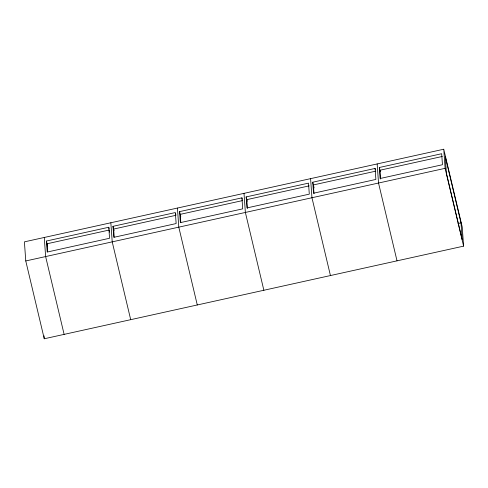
<?xml version="1.0" encoding="UTF-8"?>
<svg xmlns="http://www.w3.org/2000/svg" width="488" height="488" viewBox="0 0 488 488"><rect width="100%" height="100%" fill="white"/><g stroke="black" fill="none" stroke-linecap="round" stroke-linejoin="round"><path stroke-width="0.73" d="M443.745 149.23L24.4 241.859L25.766 260.958L44.255 338.77L463.6 246.141L462.234 227.042L443.745 149.23L445.111 168.329L463.6 246.141M108.775 227.262L109.562 238.266L47.208 252.04L46.421 241.035L108.775 227.262L109.117 228.701M112.996 226.328L175.351 212.554L176.144 223.559L113.789 237.333L112.996 226.328L114.027 230.647M241.932 197.847L242.719 208.852L180.365 222.626L179.578 211.621L241.932 197.847L242.274 199.287M246.159 196.914L308.514 183.14L309.3 194.145L246.946 207.919L246.159 196.914L247.184 201.233M375.089 168.433L375.882 179.438L313.528 193.211L312.741 182.207L375.089 168.433L375.431 169.873M379.316 167.5L441.67 153.726L442.457 164.731L380.109 178.504L379.316 167.5L380.341 171.819M109.422 229.994L47.068 243.768L47.647 251.839M176.003 215.287L113.649 229.061L114.229 237.131M242.579 200.58L180.231 214.354L180.804 222.424M309.16 185.873L246.806 199.647L247.44 208.449M375.742 171.166L313.387 184.94L314.016 193.742M442.323 156.459L379.969 170.233L380.597 179.035M25.766 260.958L445.111 168.329M458.037 223.547L460.995 222.894L445.221 156.483L446.422 173.319L462.203 239.724L460.995 222.894M397.019 260.848L378.529 183.037L377.163 163.938M312.741 182.207L314.107 187.965M330.443 275.555L311.954 197.744L310.582 178.645M263.862 290.262L245.373 212.451L244.006 193.352M179.578 211.621L180.774 216.66M175.521 213.274L175.863 214.714M197.28 304.969L178.791 227.158L177.425 208.059M130.699 319.677L112.216 241.865L110.843 222.766M46.421 241.035L47.617 246.074M64.123 334.384L45.634 256.572L44.262 237.473M109.477 230.726L109.58 232.196M44.048 335.835L44.255 338.77"/></g></svg>
